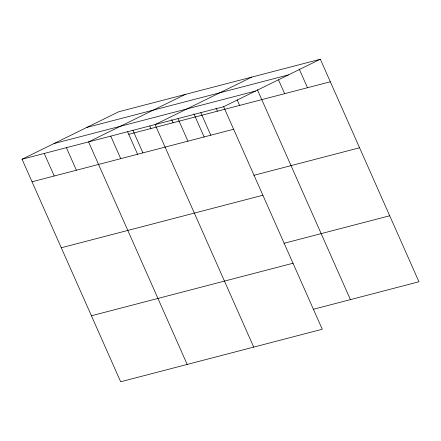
<?xml version="1.0" encoding="UTF-8"?>
<svg xmlns="http://www.w3.org/2000/svg" width="441" height="441" viewBox="0 0 441 441"><rect width="100%" height="100%" fill="white"/><g stroke="black" fill="none" stroke-linecap="round" stroke-linejoin="round"><path stroke-width="0.66" d="M22.05 159.234L223.642 106.711L322.255 329.245L120.663 381.763L22.05 159.234L118.745 111.755L320.337 59.237L418.95 281.766L313.231 309.312M185.27 94.424L88.575 141.903L187.188 364.431M251.794 77.092L155.1 124.566L253.713 347.1M223.642 106.711L320.337 59.237M86.838 127.421L288.425 74.904M53.962 143.568L255.548 91.044M128.733 134.296L330.326 81.778M32.039 181.775L233.631 129.252M253.856 175.314L359.569 147.774M61.282 247.77L262.875 195.247M283.987 243.311L389.706 215.77M91.419 315.767L293.006 263.244M299.152 68.945L307.476 87.726M278.53 79.904L284.632 93.679M257.346 89.617L350.408 299.626M237.115 99.776L239.612 105.41M216.046 108.056L217.435 111.187M200.793 112.664L210.781 135.205M193.875 113.833L204.172 137.079M177.949 118.618L187.938 141.159M171.698 119.61L173.087 122.741M149.802 126.016L150.91 128.518M132.923 130.343L142.912 152.884M127.625 131.793L137.647 154.411M110.752 136.12L120.74 158.661M66.398 147.68L76.387 170.22M44.227 153.457L54.215 175.998"/></g></svg>
